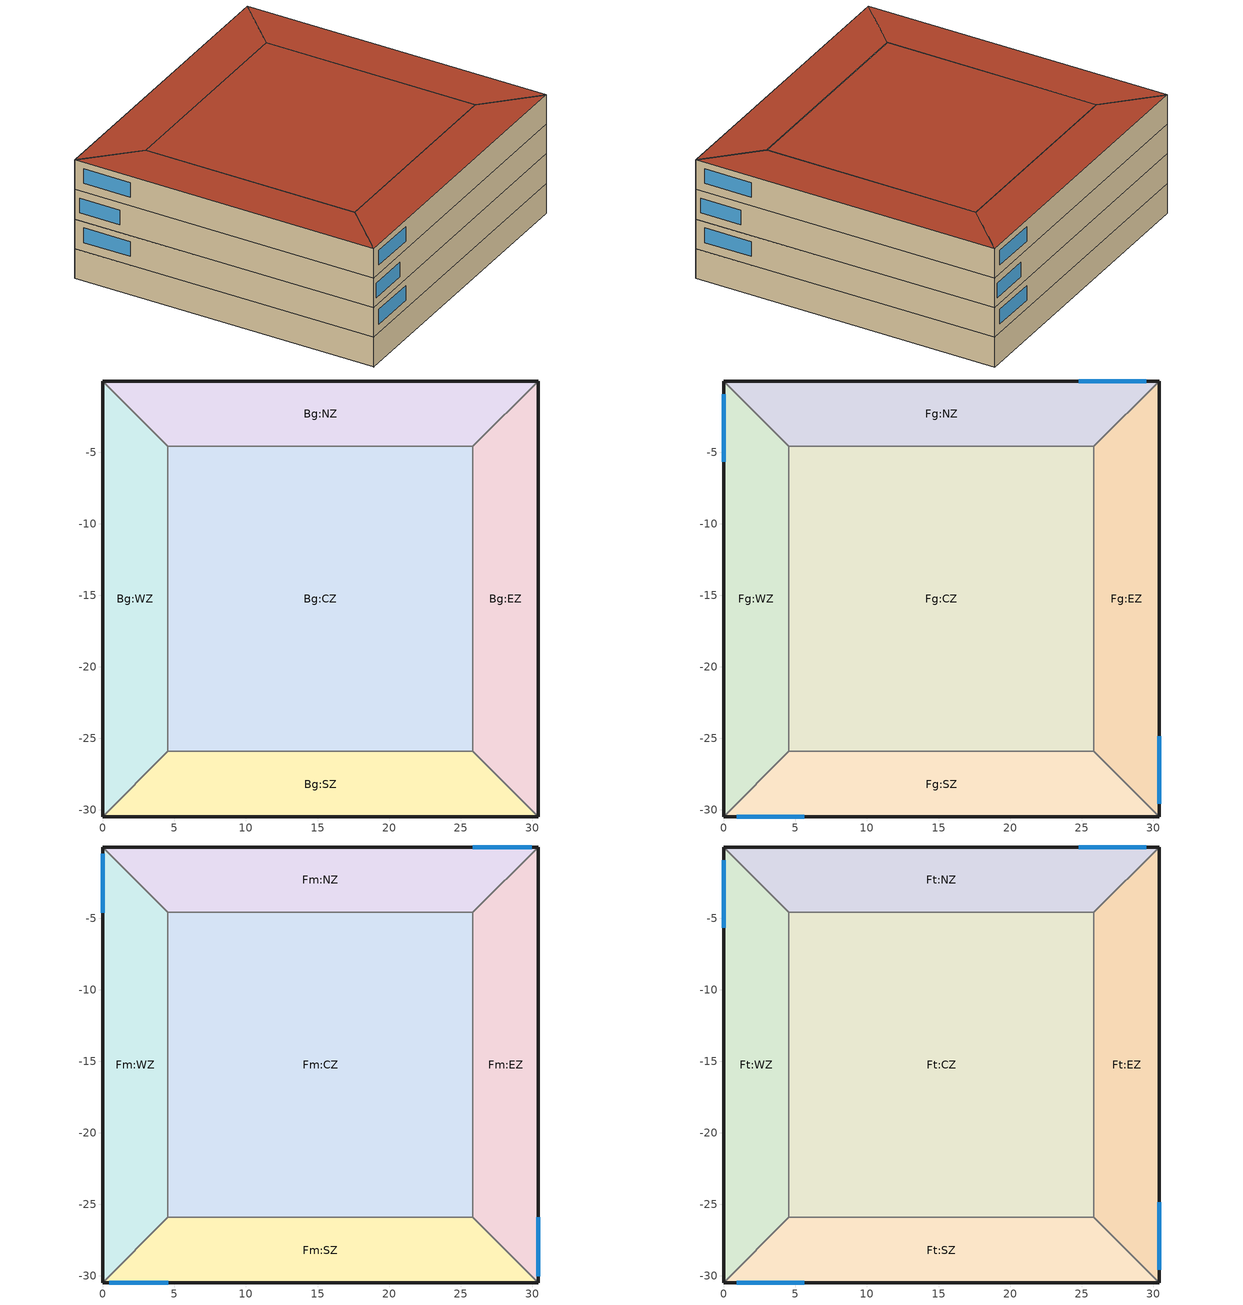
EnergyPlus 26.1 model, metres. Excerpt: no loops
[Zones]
Bg:CZ
 floor ground (Slab-On-Grade Floor Unheated F-0.730 (1.264) - 1): 25.85,-25.91 4.54,-25.91 4.54,-4.59 25.85,-4.59 z-3.05
 wall to Bg:EZ (Project partition): 25.85,-25.91 25.85,-4.59 z-3.05:0
 wall to Bg:NZ (Project partition): 25.85,-4.59 4.54,-4.59 z-3.05:0
 wall to Bg:WZ (Project partition): 4.54,-4.59 4.54,-25.91 z-3.05:0
 wall to Bg:SZ (Project partition): 4.54,-25.91 25.85,-25.91 z-3.05:0
Bg:EZ
 floor ground (Slab-On-Grade Floor Unheated F-0.730 (1.264) - 1): 30.45,-30.5 25.85,-25.91 25.85,-4.59 30.45,-0.02 z-3.05
 wall to Bg:NZ (Project partition): 30.45,-0.02 25.85,-4.59 z-3.05:0
 wall to Bg:SZ (Project partition): 25.85,-25.91 30.45,-30.5 z-3.05:0
 wall ground (Below Grade Wall No Framing R-0.0 (0.00) C-1.140 (6.473) - 1): 30.45,-30.5 30.45,-0.02 z-3.05:0
Bg:NZ
 floor ground (Slab-On-Grade Floor Unheated F-0.730 (1.264) - 1): 30.45,-0.02 25.85,-4.59 4.54,-4.59 -0.03,-0.02 z-3.05
 wall to Bg:WZ (Project partition_Rev): -0.03,-0.02 4.54,-4.59 z-3.05:0
 wall ground (Below Grade Wall No Framing R-0.0 (0.00) C-1.140 (6.473) - 3): 30.45,-0.02 -0.03,-0.02 z-3.05:0
Bg:SZ
 floor ground (Slab-On-Grade Floor Unheated F-0.730 (1.264) - 1): 30.45,-30.5 -0.03,-30.5 4.54,-25.91 25.85,-25.91 z-3.05
 wall to Bg:WZ (Project partition_Rev): 4.54,-25.91 -0.03,-30.5 z-3.05:0
 wall ground (Below Grade Wall No Framing R-0.0 (0.00) C-1.140 (6.473) - 4): -0.03,-30.5 30.45,-30.5 z-3.05:0
Bg:WZ
 floor ground (Slab-On-Grade Floor Unheated F-0.730 (1.264) - 1): -0.03,-30.5 -0.03,-0.02 4.54,-4.59 4.54,-25.91 z-3.05
 wall ground (Below Grade Wall No Framing R-0.0 (0.00) C-1.140 (6.473) - 2): -0.03,-0.02 -0.03,-30.5 z-3.05:0
Fg:CZ
 floor to Bg:CZ (Project internal floor): 25.85,-25.91 4.54,-25.91 4.54,-4.59 25.85,-4.59 z0
 wall to Fg:EZ (Project partition): 25.85,-25.91 25.85,-4.59 z0:3.05
 wall to Fg:NZ (Project partition): 25.85,-4.59 4.54,-4.59 z0:3.05
 wall to Fg:WZ (Project partition): 4.54,-4.59 4.54,-25.91 z0:3.05
 wall to Fg:SZ (Project partition): 4.54,-25.91 25.85,-25.91 z0:3.05
Fg:EZ
 floor to Bg:EZ (Project internal floor): 30.45,-30.5 25.85,-25.91 25.85,-4.59 30.45,-0.02 z0
 wall outside (Wall Steel-Framed R-13+R-7c.i. (2.3+1.3c.i.) U-0.064 (0.365)): 30.45,-30.5 30.45,-0.02 z0:3.05
 wall to Fg:NZ (Project partition): 30.45,-0.02 25.85,-4.59 z0:3.05
 wall to Fg:SZ (Project partition): 25.85,-25.91 30.45,-30.5 z0:3.05
 window (1001): 30.45,-29.57 30.45,-24.87 z0.9:2.4
Fg:NZ
 floor to Bg:NZ (Project internal floor): 30.45,-0.02 25.85,-4.59 4.54,-4.59 -0.03,-0.02 z0
 wall outside (Wall Steel-Framed R-13+R-7c.i. (2.3+1.3c.i.) U-0.064 (0.365)): 30.45,-0.02 -0.03,-0.02 z0:3.05
 wall to Fg:WZ (Project partition_Rev): -0.03,-0.02 4.54,-4.59 z0:3.05
 window (1001): 29.52,-0.02 24.82,-0.02 z0.9:2.4
Fg:SZ
 floor to Bg:SZ (Project internal floor): 30.45,-30.5 -0.03,-30.5 4.54,-25.91 25.85,-25.91 z0
 wall outside (Wall Steel-Framed R-13+R-7c.i. (2.3+1.3c.i.) U-0.064 (0.365)): -0.03,-30.5 30.45,-30.5 z0:3.05
 wall to Fg:WZ (Project partition_Rev): 4.54,-25.91 -0.03,-30.5 z0:3.05
 window (1001): 0.89,-30.5 5.6,-30.5 z0.9:2.4
Fg:WZ
 floor to Bg:WZ (Project internal floor): -0.03,-30.5 -0.03,-0.02 4.54,-4.59 4.54,-25.91 z0
 wall outside (Wall Steel-Framed R-13+R-7c.i. (2.3+1.3c.i.) U-0.064 (0.365)): -0.03,-0.02 -0.03,-30.5 z0:3.05
 window (1001): -0.03,-0.95 -0.03,-5.65 z0.9:2.4
Fm:CZ
 floor to Fg:CZ (Project internal floor_Reversed_Rev): 25.85,-25.91 4.54,-25.91 4.54,-4.59 25.85,-4.59 z3.05
 wall to Fm:EZ (Project partition): 25.85,-25.91 25.85,-4.59 z3.05:6.1
 wall to Fm:NZ (Project partition): 25.85,-4.59 4.54,-4.59 z3.05:6.1
 wall to Fm:WZ (Project partition): 4.54,-4.59 4.54,-25.91 z3.05:6.1
 wall to Fm:SZ (Project partition): 4.54,-25.91 25.85,-25.91 z3.05:6.1
Fm:EZ
 floor to Fg:EZ (Project internal floor_Reversed_Rev): 30.45,-30.5 25.85,-25.91 25.85,-4.59 30.45,-0.02 z3.05
 wall outside (Wall Steel-Framed R-13+R-7c.i. (2.3+1.3c.i.) U-0.064 (0.365)): 30.45,-30.5 30.45,-0.02 z3.05:6.1
 wall to Fm:NZ (Project partition): 30.45,-0.02 25.85,-4.59 z3.05:6.1
 wall to Fm:SZ (Project partition): 25.85,-25.91 30.45,-30.5 z3.05:6.1
 window (1001): 30.45,-30.02 30.45,-25.89 z3.85:5.35
Fm:NZ
 floor to Fg:NZ (Project internal floor_Reversed_Rev): 30.45,-0.02 25.85,-4.59 4.54,-4.59 -0.03,-0.02 z3.05
 wall outside (Wall Steel-Framed R-13+R-7c.i. (2.3+1.3c.i.) U-0.064 (0.365)): 30.45,-0.02 -0.03,-0.02 z3.05:6.1
 wall to Fm:WZ (Project partition_Rev): -0.03,-0.02 4.54,-4.59 z3.05:6.1
 window (1001): 29.97,-0.02 25.84,-0.02 z3.85:5.35
Fm:SZ
 floor to Fg:SZ (Project internal floor_Reversed_Rev): 30.45,-30.5 -0.03,-30.5 4.54,-25.91 25.85,-25.91 z3.05
 wall outside (Wall Steel-Framed R-13+R-7c.i. (2.3+1.3c.i.) U-0.064 (0.365)): -0.03,-30.5 30.45,-30.5 z3.05:6.1
 wall to Fm:WZ (Project partition_Rev): 4.54,-25.91 -0.03,-30.5 z3.05:6.1
 window (1001): 0.45,-30.5 4.58,-30.5 z3.85:5.35
Fm:WZ
 floor to Fg:WZ (Project internal floor_Reversed_Rev): -0.03,-30.5 -0.03,-0.02 4.54,-4.59 4.54,-25.91 z3.05
 wall outside (Wall Steel-Framed R-13+R-7c.i. (2.3+1.3c.i.) U-0.064 (0.365)): -0.03,-0.02 -0.03,-30.5 z3.05:6.1
 window (1001): -0.03,-0.5 -0.03,-4.63 z3.85:5.35
Ft:CZ
 floor to Fm:CZ (Project internal floor_Reversed_Rev): 25.85,-25.91 4.54,-25.91 4.54,-4.59 25.85,-4.59 z6.1
 wall to Ft:EZ (Project partition): 25.85,-25.91 25.85,-4.59 z6.1:9.14
 wall to Ft:NZ (Project partition): 25.85,-4.59 4.54,-4.59 z6.1:9.14
 wall to Ft:WZ (Project partition): 4.54,-4.59 4.54,-25.91 z6.1:9.14
 wall to Ft:SZ (Project partition): 4.54,-25.91 25.85,-25.91 z6.1:9.14
 roof outside (Roof Ins Entirely above Deck R-20 (3.5) U-0.048 (0.273)): 4.54,-25.91 25.85,-25.91 25.85,-4.59 4.54,-4.59 z9.14
Ft:EZ
 floor to Fm:EZ (Project internal floor_Reversed_Rev): 30.45,-30.5 25.85,-25.91 25.85,-4.59 30.45,-0.02 z6.1
 wall outside (Wall Steel-Framed R-13+R-7c.i. (2.3+1.3c.i.) U-0.064 (0.365)): 30.45,-30.5 30.45,-0.02 z6.1:9.14
 wall to Ft:NZ (Project partition): 30.45,-0.02 25.85,-4.59 z6.1:9.14
 wall to Ft:SZ (Project partition): 25.85,-25.91 30.45,-30.5 z6.1:9.14
 window (1001): 30.45,-29.57 30.45,-24.87 z7:8.5
 roof outside (Roof Ins Entirely above Deck R-20 (3.5) U-0.048 (0.273)): 25.85,-25.91 30.45,-30.5 30.45,-0.02 25.85,-4.59 z9.14
Ft:NZ
 floor to Fm:NZ (Project internal floor_Reversed_Rev): 30.45,-0.02 25.85,-4.59 4.54,-4.59 -0.03,-0.02 z6.1
 wall outside (Wall Steel-Framed R-13+R-7c.i. (2.3+1.3c.i.) U-0.064 (0.365)): 30.45,-0.02 -0.03,-0.02 z6.1:9.14
 wall to Ft:WZ (Project partition_Rev): -0.03,-0.02 4.54,-4.59 z6.1:9.14
 window (1001): 29.52,-0.02 24.82,-0.02 z7:8.5
 roof outside (Roof Ins Entirely above Deck R-20 (3.5) U-0.048 (0.273)): 4.54,-4.59 25.85,-4.59 30.45,-0.02 -0.03,-0.02 z9.14
Ft:SZ
 floor to Fm:SZ (Project internal floor_Reversed_Rev): 30.45,-30.5 -0.03,-30.5 4.54,-25.91 25.85,-25.91 z6.1
 wall outside (Wall Steel-Framed R-13+R-7c.i. (2.3+1.3c.i.) U-0.064 (0.365)): -0.03,-30.5 30.45,-30.5 z6.1:9.14
 wall to Ft:WZ (Project partition_Rev): 4.54,-25.91 -0.03,-30.5 z6.1:9.14
 window (1001): 0.89,-30.5 5.6,-30.5 z7:8.5
 roof outside (Roof Ins Entirely above Deck R-20 (3.5) U-0.048 (0.273)): -0.03,-30.5 30.45,-30.5 25.85,-25.91 4.54,-25.91 z9.14
Ft:WZ
 floor to Fm:WZ (Project internal floor_Reversed_Rev): -0.03,-30.5 -0.03,-0.02 4.54,-4.59 4.54,-25.91 z6.1
 wall outside (Wall Steel-Framed R-13+R-7c.i. (2.3+1.3c.i.) U-0.064 (0.365)): -0.03,-0.02 -0.03,-30.5 z6.1:9.14
 window (1001): -0.03,-0.95 -0.03,-5.65 z7:8.5
 roof outside (Roof Ins Entirely above Deck R-20 (3.5) U-0.048 (0.273)): -0.03,-30.5 4.54,-25.91 4.54,-4.59 -0.03,-0.02 z9.14
[Building]
Building: 0, Suburbs, .04, .4, FullExterior, 25, 6
[Site:GroundReflectance]
0.2, 0.2, 0.2, 0.2, 0.2, 0.2, 0.2, 0.2, 0.2, 0.2, 0.2, 0.2
[Site:GroundReflectance:SnowModifier]
2, 2
[Site:GroundTemperature:BuildingSurface]
18, 18, 18, 18, 18, 18, 18, 18, 18, 18, 18, 18
[Site:GroundTemperature:Deep]
14, 14, 14, 14, 14, 14, 14, 14, 14, 14, 14, 14
[Site:GroundTemperature:FCfactorMethod]
10.83, 7.34, 6.39, 7.21, 11.92, 17.2, 22.17, 25.77, 26.82, 25.13, 21.06, 15.93
[Site:GroundTemperature:Shallow]
14, 14, 14, 14, 14, 14, 14, 14, 14, 14, 14, 14
[Site:Location]
Site (01-01:31-12)  (01-01:31-12): 41.98, -87.92, -6, 201
[Site:WaterMainsTemperature]
Correlation: , 10, 20
[SizingPeriod:DesignDay]
Summer Design Day: 7, 15, SummerDesignDay, 34.4, 9.4, , , WetBulb, 23.4, , , , , 97620.9, 0, 0, No, No, Yes, , , , , , 0.98
Winter Design Day: 1, 15, WinterDesignDay, -5.8, 0, , , WetBulb, -5.8, , , , , 97620.9, 11.1, 0, No, No, No, , , , , , 0
[Construction]
1001: 42, 1004, 3
Project internal floor; Project internal floor_Reversed_Rev: Cast Concrete (Dense)_0.1
Project partition; Project partition_Rev: Gypsum Plasterboard_0.025, 5_RVAL_2, Gypsum Plasterboard_0.025
Roof Ins Entirely above Deck R-20 (3.5) U-0.048 (0.273): Board insulation (Glass fiber board)_0.1268, Metal deck_0.01
Wall Steel-Framed R-13+R-7c.i. (2.3+1.3c.i.) U-0.064 (0.365): 0.75 in. Stucco_0.019, 0.625 in. gypsum board_0.0159, Board insulation (Glass fiber board)_0.0435, Board insulation (Glass fiber board)_0.0421, 0.625 in. gypsum board_0.0159
[Construction:CfactorUndergroundWall]
Below Grade Wall No Framing R-0.0 (0.00) C-1.140 (6.473) - 1; Below Grade Wall No Framing R-0.0 (0.00) C-1.140 (6.473) - 2; Below Grade Wall No Framing R-0.0 (0.00) C-1.140 (6.473) - 3; Below Grade Wall No Framing R-0.0 (0.00) C-1.140 (6.473) - 4: 3.048, 1.524
[Construction:FfactorGroundFloor]
Slab-On-Grade Floor Unheated F-0.730 (1.264) - 1: 1.264, 929.03, 0
[Material]
0.625 in. gypsum board_0.0159: Rough, .0159, 0.16, 640, 1150, 0.9, 0.7, 0.7
0.75 in. Stucco_0.019: Rough, .019, 1.3521, 1858, 840, 0.9, 0.7, 0.7
Board insulation (Glass fiber board)_0.0421: Rough, .0421, 0.036, 160, 840, 0.9, 0.7, 0.7
Board insulation (Glass fiber board)_0.0435: Rough, .0435, 0.036, 160, 840, 0.9, 0.7, 0.7
Board insulation (Glass fiber board)_0.1268: Rough, .1268, 0.036, 160, 840, 0.9, 0.7, 0.7
Cast Concrete (Dense)_0.1: Rough, .1, 1.4, 2100, 840, 0.9, 0.6, 0.6
Gypsum Plasterboard_0.025: Rough, .025, 0.25, 900, 1000, 0.9, 0.5, 0.5
Metal deck_0.01: Rough, .01, 45.28, 7824, 500, 0.9, 0.7, 0.7
[Material:NoMass]
5_RVAL_2: Rough, .15, 0.9, 0.7, 0.7
[WindowMaterial:Gas]
1004: Argon, .013
[WindowMaterial:Glazing]
3: SpectralAverage, , .006, .775, .071, .071, .881, .08, .08, 0, .84, .84, .9, 1
42: SpectralAverage, , .006, .6, .17, .22, .84, .055, .078, 0, .84, .1, .9, 1
[AvailabilityManager:NightCycle]
ahu1 Night Cycle Operation: On 24/7, Office_OpenOff_Occ, CycleOnAny, 1, ThermostatWithMinimumRunTime, 300
[ElectricEquipment]
Bg:CZ Equipment 1: Bg:CZ, Office_OpenOff_Equip, Watts/Area, 0, 10.78, , 0, .2, 0, IntEquip
Bg:EZ Equipment 1: Bg:EZ, Office_OpenOff_Equip, Watts/Area, 0, 10.78, , 0, .2, 0, IntEquip
Bg:NZ Equipment 1: Bg:NZ, Office_OpenOff_Equip, Watts/Area, 0, 10.78, , 0, .2, 0, IntEquip
Bg:SZ Equipment 1: Bg:SZ, Office_OpenOff_Equip, Watts/Area, 0, 10.78, , 0, .2, 0, IntEquip
Bg:WZ Equipment 1: Bg:WZ, Office_OpenOff_Equip, Watts/Area, 0, 10.78, , 0, .2, 0, IntEquip
Fg:CZ Equipment 1: Fg:CZ, Office_OpenOff_Equip, Watts/Area, 0, 10.78, , 0, .2, 0, IntEquip
Fg:EZ Equipment 1: Fg:EZ, Office_OpenOff_Equip, Watts/Area, 0, 10.78, , 0, .2, 0, IntEquip
Fg:NZ Equipment 1: Fg:NZ, Office_OpenOff_Equip, Watts/Area, 0, 10.78, , 0, .2, 0, IntEquip
Fg:SZ Equipment 1: Fg:SZ, Office_OpenOff_Equip, Watts/Area, 0, 10.78, , 0, .2, 0, IntEquip
Fg:WZ Equipment 1: Fg:WZ, Office_OpenOff_Equip, Watts/Area, 0, 10.78, , 0, .2, 0, IntEquip
Fm:CZ Equipment 1: Fm:CZ, Office_OpenOff_Equip, Watts/Area, 0, 10.78, , 0, .2, 0, IntEquip
Fm:EZ Equipment 1: Fm:EZ, Office_OpenOff_Equip, Watts/Area, 0, 10.78, , 0, .2, 0, IntEquip
Fm:NZ Equipment 1: Fm:NZ, Office_OpenOff_Equip, Watts/Area, 0, 10.78, , 0, .2, 0, IntEquip
Fm:SZ Equipment 1: Fm:SZ, Office_OpenOff_Equip, Watts/Area, 0, 10.78, , 0, .2, 0, IntEquip
Fm:WZ Equipment 1: Fm:WZ, Office_OpenOff_Equip, Watts/Area, 0, 10.78, , 0, .2, 0, IntEquip
Ft:CZ Equipment 1: Ft:CZ, Office_OpenOff_Equip, Watts/Area, 0, 10.78, , 0, .2, 0, IntEquip
Ft:EZ Equipment 1: Ft:EZ, Office_OpenOff_Equip, Watts/Area, 0, 10.78, , 0, .2, 0, IntEquip
Ft:NZ Equipment 1: Ft:NZ, Office_OpenOff_Equip, Watts/Area, 0, 10.78, , 0, .2, 0, IntEquip
Ft:SZ Equipment 1: Ft:SZ, Office_OpenOff_Equip, Watts/Area, 0, 10.78, , 0, .2, 0, IntEquip
Ft:WZ Equipment 1: Ft:WZ, Office_OpenOff_Equip, Watts/Area, 0, 10.78, , 0, .2, 0, IntEquip
[Lights]
Bg:CZ General lighting: Bg:CZ, Office_OpenOff_Light, LightingLevel, 6686.44, , , 0, .42, .18, 1, IntLights
Bg:EZ General lighting: Bg:EZ, Office_OpenOff_Light, LightingLevel, 1644.03, , , 0, .42, .18, 1, IntLights
Bg:NZ General lighting: Bg:NZ, Office_OpenOff_Light, LightingLevel, 1634.6, , , 0, .42, .18, 1, IntLights
Bg:SZ General lighting: Bg:SZ, Office_OpenOff_Light, LightingLevel, 1639.82, , , 0, .42, .18, 1, IntLights
Bg:WZ General lighting: Bg:WZ, Office_OpenOff_Light, LightingLevel, 1633.04, , , 0, .42, .18, 1, IntLights
Fg:CZ General lighting: Fg:CZ, Office_OpenOff_Light, LightingLevel, 6686.44, , , 0, .42, .18, 1, IntLights
Fg:EZ General lighting: Fg:EZ, Office_OpenOff_Light, LightingLevel, 1671.54, , , 0, .42, .18, 1, IntLights
Fg:NZ General lighting: Fg:NZ, Office_OpenOff_Light, LightingLevel, 1662.1, , , 0, .42, .18, 1, IntLights
Fg:SZ General lighting: Fg:SZ, Office_OpenOff_Light, LightingLevel, 1667.331, , , 0, .42, .18, 1, IntLights
Fg:WZ General lighting: Fg:WZ, Office_OpenOff_Light, LightingLevel, 1660.545, , , 0, .42, .18, 1, IntLights
Fm:CZ General lighting: Fm:CZ, Office_OpenOff_Light, LightingLevel, 6813.72, , , 0, .42, .18, 1, IntLights
Fm:EZ General lighting: Fm:EZ, Office_OpenOff_Light, LightingLevel, 1786.632, , , 0, .42, .18, 1, IntLights
Fm:NZ General lighting: Fm:NZ, Office_OpenOff_Light, LightingLevel, 1777.14, , , 0, .42, .18, 1, IntLights
Fm:SZ General lighting: Fm:SZ, Office_OpenOff_Light, LightingLevel, 1782.396, , , 0, .42, .18, 1, IntLights
Fm:WZ General lighting: Fm:WZ, Office_OpenOff_Light, LightingLevel, 1775.574, , , 0, .42, .18, 1, IntLights
Ft:CZ General lighting: Ft:CZ, Office_OpenOff_Light, LightingLevel, 6686.44, , , 0, .42, .18, 1, IntLights
Ft:EZ General lighting: Ft:EZ, Office_OpenOff_Light, LightingLevel, 1671.54, , , 0, .42, .18, 1, IntLights
Ft:NZ General lighting: Ft:NZ, Office_OpenOff_Light, LightingLevel, 1662.1, , , 0, .42, .18, 1, IntLights
Ft:SZ General lighting: Ft:SZ, Office_OpenOff_Light, LightingLevel, 1667.331, , , 0, .42, .18, 1, IntLights
Ft:WZ General lighting: Ft:WZ, Office_OpenOff_Light, LightingLevel, 1660.545, , , 0, .42, .18, 1, IntLights
[PEOPLE]
People Bg:CZ: Bg:CZ, Office_OpenOff_Occ, People, 49.4796, , , .3, , Activity Schedule 789
People Bg:EZ: Bg:EZ, Office_OpenOff_Occ, People, 12.1658, , , .3, , Activity Schedule 796
People Bg:NZ: Bg:NZ, Office_OpenOff_Occ, People, 12.096, , , .3, , Activity Schedule 810
People Bg:SZ: Bg:SZ, Office_OpenOff_Occ, People, 12.1347, , , .3, , Activity Schedule 817
People Bg:WZ: Bg:WZ, Office_OpenOff_Occ, People, 12.0845, , , .3, , Activity Schedule 803
People Fg:CZ: Fg:CZ, Office_OpenOff_Occ, People, 49.4796, , , .3, , Activity Schedule 731
People Fg:EZ: Fg:EZ, Office_OpenOff_Occ, People, 12.3694, , , .3, , Activity Schedule 738
People Fg:NZ: Fg:NZ, Office_OpenOff_Occ, People, 12.2996, , , .3, , Activity Schedule 752
People Fg:SZ: Fg:SZ, Office_OpenOff_Occ, People, 12.3382, , , .3, , Activity Schedule 759
People Fg:WZ: Fg:WZ, Office_OpenOff_Occ, People, 12.288, , , .3, , Activity Schedule 745
People Fm:CZ: Fm:CZ, Office_OpenOff_Occ, People, 50.4215, , , .3, , Activity Schedule 853
People Fm:EZ: Fm:EZ, Office_OpenOff_Occ, People, 13.2211, , , .3, , Activity Schedule 860
People Fm:NZ: Fm:NZ, Office_OpenOff_Occ, People, 13.1508, , , .3, , Activity Schedule 874
People Fm:SZ: Fm:SZ, Office_OpenOff_Occ, People, 13.1897, , , .3, , Activity Schedule 881
People Fm:WZ: Fm:WZ, Office_OpenOff_Occ, People, 13.1392, , , .3, , Activity Schedule 867
People Ft:CZ: Ft:CZ, Office_OpenOff_Occ, People, 49.4796, , , .3, , Activity Schedule 917
People Ft:EZ: Ft:EZ, Office_OpenOff_Occ, People, 12.3694, , , .3, , Activity Schedule 924
People Ft:NZ: Ft:NZ, Office_OpenOff_Occ, People, 12.2996, , , .3, , Activity Schedule 938
People Ft:SZ: Ft:SZ, Office_OpenOff_Occ, People, 12.3382, , , .3, , Activity Schedule 945
People Ft:WZ: Ft:WZ, Office_OpenOff_Occ, People, 12.288, , , .3, , Activity Schedule 931
[Zone]
Bg:CZ; Bg:EZ; Bg:NZ; Bg:SZ; Bg:WZ; Fg:CZ; Fg:EZ; Fg:NZ; Fg:SZ; Fg:WZ; Fm:CZ; Fm:EZ; Fm:NZ; Fm:SZ; Fm:WZ; Ft:CZ; Ft:EZ; Ft:NZ; Ft:SZ; Ft:WZ: 0, 0, 0, 0
[ZoneInfiltration:DesignFlowRate]
Fg:EZ Infiltration: Fg:EZ, On 24/7, Flow/ExteriorWallArea, .027376, , 0.000402, , 1, 0, 0, 0
Fg:NZ Infiltration: Fg:NZ, On 24/7, Flow/ExteriorWallArea, .027222, , 0.000402, , 1, 0, 0, 0
Fg:SZ Infiltration: Fg:SZ, On 24/7, Flow/ExteriorWallArea, .027307, , 0.000402, , 1, 0, 0, 0
Fg:WZ Infiltration: Fg:WZ, On 24/7, Flow/ExteriorWallArea, .027196, , 0.000402, , 1, 0, 0, 0
Fm:EZ Infiltration: Fm:EZ, On 24/7, Flow/ExteriorWallArea, .030254, , 0.000402, , 1, 0, 0, 0
Fm:NZ Infiltration: Fm:NZ, On 24/7, Flow/ExteriorWallArea, .030093, , 0.000402, , 1, 0, 0, 0
Fm:SZ Infiltration: Fm:SZ, On 24/7, Flow/ExteriorWallArea, .030182, , 0.000402, , 1, 0, 0, 0
Fm:WZ Infiltration: Fm:WZ, On 24/7, Flow/ExteriorWallArea, .030066, , 0.000402, , 1, 0, 0, 0
Ft:EZ Infiltration: Ft:EZ, On 24/7, Flow/ExteriorWallArea, .027376, , 0.000402, , 1, 0, 0, 0
Ft:NZ Infiltration: Ft:NZ, On 24/7, Flow/ExteriorWallArea, .027222, , 0.000402, , 1, 0, 0, 0
Ft:SZ Infiltration: Ft:SZ, On 24/7, Flow/ExteriorWallArea, .027307, , 0.000402, , 1, 0, 0, 0
Ft:WZ Infiltration: Ft:WZ, On 24/7, Flow/ExteriorWallArea, .027196, , 0.000402, , 1, 0, 0, 0
[Schedule:Compact]
Activity Schedule 731; Activity Schedule 738; Activity Schedule 745; Activity Schedule 752; Activity Schedule 759; Activity Schedule 789; Activity Schedule 796; Activity Schedule 803; Activity Schedule 810; Activity Schedule 817; Activity Schedule 853; Activity Schedule 860; Activity Schedule 867; Activity Schedule 874; Activity Schedule 881; Activity Schedule 917; Activity Schedule 924; Activity Schedule 931; Activity Schedule 938; Activity Schedule 945: Any Number, Through: 12/31, For: AllDays, Until: 24:00, 110.7
Office_OpenOff_Equip: Fraction, Through: 31 Dec, For: Weekdays SummerDesignDay, Until: 07:00, 0.05394, Until: 20:00, 1, Until: 24:00, 0.05394, For: Weekends, Until: 24:00, 0.05394, For: Holidays, Until: 24:00, 0.05394, For: WinterDesignDay AllOtherDays, Until: 24:00, 0
Office_OpenOff_Light: Fraction, Through: 31 Dec, For: Weekdays SummerDesignDay, Until: 07:00, 0, Until: 19:00, 1, Until: 24:00, 0, For: Weekends, Until: 24:00, 0, For: Holidays, Until: 24:00, 0, For: WinterDesignDay AllOtherDays, Until: 24:00, 0
Office_OpenOff_Occ: Fraction, Through: 31 Dec, For: Weekdays SummerDesignDay, Until: 07:00, 0, Until: 08:00, 0.25, Until: 09:00, 0.5, Until: 12:00, 1, Until: 14:00, 0.75, Until: 17:00, 1, Until: 18:00, 0.5, Until: 19:00, 0.25, Until: 24:00, 0, For: Weekends, Until: 24:00, 0, For: Holidays, Until: 24:00, 0, For: WinterDesignDay AllOtherDays, Until: 24:00, 0
On 24/7: Any Number, Through: 12/31, For: AllDays, Until: 24:00, 1
